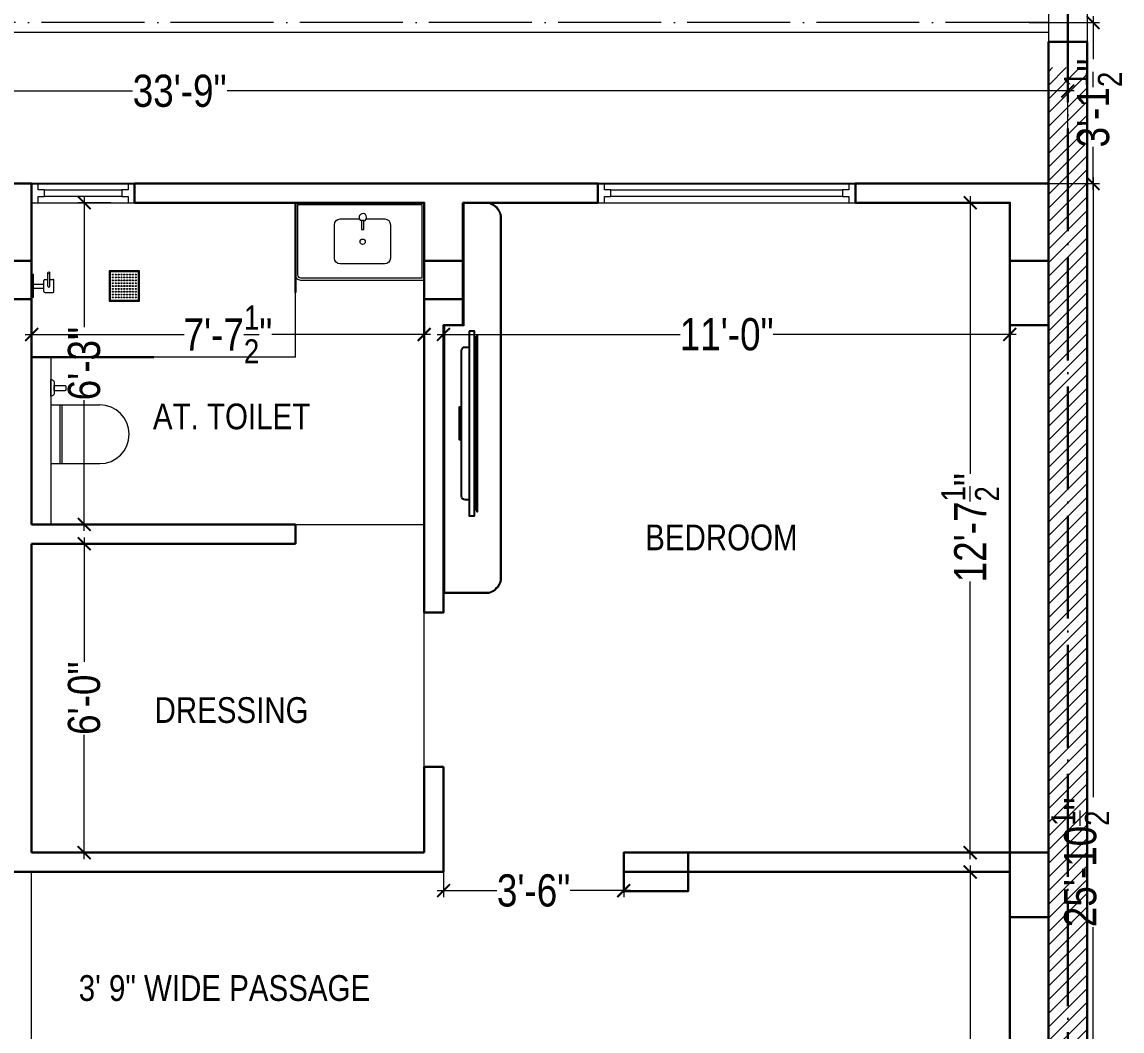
# Model space of a CAD drawing. Header units: millimetres. Extents: x 56222 to 152663, y -171621 to -121287.
# Drawn here: x 149203.7 to 149460.1, y -170275.2 to -170039.9 of the extents above; entities that cross this region are included whole.
import ezdxf

# ---------------------------------------------------------------- set-up
doc = ezdxf.new("R2010")
doc.units = ezdxf.units.MM
doc.header["$MEASUREMENT"] = 0
doc.header["$PDMODE"] = 35
doc.linetypes.add('ACAD_ISO04W100', pattern=[30, 24, -3, 0, -3])
doc.layers.get('Defpoints').update_dxf_attribs({"color": 220})
for name, color, linetype, lineweight in [('COLUMN', 1, 'Continuous', 30), ('Farniture', 59, 'Continuous', 25), ('FIRST FLOOR', 7, 'Continuous', 9), ('FIRST FLOOR ( DIM )', 250, 'Continuous', 9), ('FIRST FLOOR ( DW_RAIL )', 7, 'Continuous', 9), ('FIRST FLOOR ( TEXT )', 7, 'Continuous', 9), ('FIRST FLOOR_( PLine )_', 251, 'Continuous', 30), ('FURNITURE', 59, 'Continuous', 9), ('GROUND FLOOR', 7, 'Continuous', 9), ('GROUND FLOOR  ( HATCH )', 251, 'Continuous', 9), ('X_PLOT', 1, 'Continuous', 9)]:
    doc.layers.add(name, color=color, linetype=linetype, lineweight=lineweight)
doc.layers.add('XX~SLAB ( PLINE )', color=251, linetype='Continuous', plot=False)
doc.styles.add('Cn_BT_7½', font='swissc.ttf', dxfattribs={"height": 7.5})
doc.styles.add('KATHA', font='swissc.ttf')
doc.dimstyles.new('Cn_BT_7½', dxfattribs={"dimtxt": 9, "dimasz": 3, "dimexe": 1.5, "dimexo": 0, "dimgap": 0.09, "dimtad": 0, "dimdec": 3, "dimzin": 3, "dimdsep": 46, "dimlunit": 4, "dimtxsty": 'Cn_BT_7½', "dimblk": 'ARCHTICK', "dimcen": 0.09, "dimdle": 1.5, "dimclrd": 251, "dimclre": 251, "dimclrt": 14, "dimadec": 0, "dimazin": 0, "dimtfac": 0.75, "dimtdec": 3, "dimtofl": 0, "dimtmove": 0, "dimatfit": 3, "dimfxl": 0, "dimtolj": 1, "dimtzin": 0, "dimlwd": 15, "dimlwe": 15, "dimarcsym": 0})

# ---------------------------------------------------------------- blocks, each defined once
blk = doc.blocks.new('_ArchTick')
at = {"color": 0, "linetype": 'ByBlock', "const_width": 0.15}
blk.add_lwpolyline([(-0.5, -0.5), (0.5, 0.5)], dxfattribs=at)
blk = doc.blocks.new('*D9')
at = {"layer": 'Defpoints', "color": 0, "transparency": 16777216}
for p in [(149438.43, -170040.08), (149442.93, -170077.58), (149453.32, -170077.58)]:
    blk.add_point(p, dxfattribs=at)
at = {"layer": 'FIRST FLOOR ( DIM )', "color": 251, "lineweight": 15, "transparency": 16777216}
for p, q in [((149453.32, -170038.58), (149453.32, -170048.61)), ((149438.43, -170040.08), (149454.82, -170040.08)), ((149453.32, -170079.08), (149453.32, -170069.06)), ((149442.93, -170077.58), (149454.82, -170077.58))]:
    blk.add_line(p, q, dxfattribs=at)
at = {"layer": 'FIRST FLOOR ( DIM )', "color": 251, "lineweight": 15, "transparency": 16777216, "xscale": 3, "yscale": 3, "zscale": 3}
for p, rotation in [((149453.32, -170040.08), 90), ((149453.32, -170077.58), 270)]:
    blk.add_blockref('_ArchTick', p, dxfattribs=dict(at, rotation=rotation))
at = {"layer": 'FIRST FLOOR ( DIM )', "color": 14, "transparency": 16777216, "insert": (149453.32, -170058.83), "char_height": 7.5, "attachment_point": 5, "rotation": 90, "style": 'Cn_BT_7½'}
blk.add_mtext('\\A1;3\'-1{\\H0.750000x;\\S1/2;}"', dxfattribs=at)
blk = doc.blocks.new('*D10')
at = {"layer": 'Defpoints', "color": 0, "transparency": 16777216}
for p in [(149442.93, -170077.58), (149438.43, -170388.08), (149453.32, -170388.08)]:
    blk.add_point(p, dxfattribs=at)
at = {"layer": 'FIRST FLOOR ( DIM )', "color": 251, "lineweight": 15, "transparency": 16777216}
for p, q in [((149442.93, -170077.58), (149454.82, -170077.58)), ((149453.32, -170076.08), (149453.32, -170220.68)), ((149453.32, -170389.58), (149453.32, -170250.99)), ((149438.43, -170388.08), (149454.82, -170388.08))]:
    blk.add_line(p, q, dxfattribs=at)
at = {"layer": 'FIRST FLOOR ( DIM )', "color": 251, "lineweight": 15, "transparency": 16777216, "xscale": 3, "yscale": 3, "zscale": 3}
for p, rotation in [((149453.32, -170077.58), 90), ((149453.32, -170388.08), 270)]:
    blk.add_blockref('_ArchTick', p, dxfattribs=dict(at, rotation=rotation))
at = {"layer": 'FIRST FLOOR ( DIM )', "color": 14, "transparency": 16777216, "insert": (149450.32, -170235.83), "char_height": 7.5, "attachment_point": 5, "rotation": 90, "style": 'Cn_BT_7½'}
blk.add_mtext('\\A1;25\'-10{\\H0.750000x;\\S1/2;}"', dxfattribs=at)
blk = doc.blocks.new('*D11')
at = {"layer": 'Defpoints', "color": 0, "transparency": 16777216}
for p in [(149433.93, -170238.08), (149424.69, -170365.58), (149433.93, -170365.58)]:
    blk.add_point(p, dxfattribs=at)
at = {"layer": 'FIRST FLOOR ( DIM )', "color": 251, "lineweight": 15, "transparency": 16777216}
for p, q in [((149424.69, -170236.58), (149424.69, -170289.3)), ((149433.93, -170238.08), (149423.19, -170238.08)), ((149424.69, -170367.08), (149424.69, -170314.37)), ((149433.93, -170365.58), (149423.19, -170365.58))]:
    blk.add_line(p, q, dxfattribs=at)
at = {"layer": 'FIRST FLOOR ( DIM )', "color": 251, "lineweight": 15, "transparency": 16777216, "xscale": 3, "yscale": 3, "zscale": 3}
for p, rotation in [((149424.69, -170238.08), 90), ((149424.69, -170365.58), 270)]:
    blk.add_blockref('_ArchTick', p, dxfattribs=dict(at, rotation=rotation))
at = {"layer": 'FIRST FLOOR ( DIM )', "color": 14, "transparency": 16777216, "insert": (149424.69, -170301.83), "char_height": 7.5, "attachment_point": 5, "rotation": 90, "style": 'Cn_BT_7½'}
blk.add_mtext('\\A1;10\'-7{\\H0.750000x;\\S1/2;}"', dxfattribs=at)
blk = doc.blocks.new('*D12')
at = {"layer": 'Defpoints', "color": 0, "transparency": 16777216}
for p in [(149433.93, -170082.08), (149424.69, -170233.58), (149433.93, -170233.58)]:
    blk.add_point(p, dxfattribs=at)
at = {"layer": 'FIRST FLOOR ( DIM )', "color": 251, "lineweight": 15, "transparency": 16777216}
for p, q in [((149433.93, -170082.08), (149423.19, -170082.08)), ((149424.69, -170080.58), (149424.69, -170145.3)), ((149424.69, -170235.08), (149424.69, -170170.37)), ((149433.93, -170233.58), (149423.19, -170233.58))]:
    blk.add_line(p, q, dxfattribs=at)
at = {"layer": 'FIRST FLOOR ( DIM )', "color": 251, "lineweight": 15, "transparency": 16777216, "xscale": 3, "yscale": 3, "zscale": 3}
for p, rotation in [((149424.69, -170082.08), 90), ((149424.69, -170233.58), 270)]:
    blk.add_blockref('_ArchTick', p, dxfattribs=dict(at, rotation=rotation))
at = {"layer": 'FIRST FLOOR ( DIM )', "color": 14, "transparency": 16777216, "insert": (149424.69, -170157.83), "char_height": 7.5, "attachment_point": 5, "rotation": 90, "style": 'Cn_BT_7½'}
blk.add_mtext('\\A1;12\'-7{\\H0.750000x;\\S1/2;}"', dxfattribs=at)
blk = doc.blocks.new('*D13')
at = {"layer": 'Defpoints', "color": 0, "transparency": 16777216}
for p in [(149301.93, -170110.58), (149433.93, -170110.58), (149433.93, -170112.78)]:
    blk.add_point(p, dxfattribs=at)
at = {"layer": 'FIRST FLOOR ( DIM )', "color": 251, "lineweight": 15, "transparency": 16777216}
for p, q in [((149301.93, -170110.58), (149301.93, -170114.28)), ((149433.93, -170110.58), (149433.93, -170114.28)), ((149300.43, -170112.78), (149357.07, -170112.78)), ((149435.43, -170112.78), (149378.79, -170112.78))]:
    blk.add_line(p, q, dxfattribs=at)
at = {"layer": 'FIRST FLOOR ( DIM )', "color": 251, "lineweight": 15, "transparency": 16777216, "xscale": 3, "yscale": 3, "zscale": 3, "rotation": 180}
blk.add_blockref('_ArchTick', (149301.93, -170112.78), dxfattribs=at)
at = {"layer": 'FIRST FLOOR ( DIM )', "color": 251, "lineweight": 15, "transparency": 16777216, "xscale": 3, "yscale": 3, "zscale": 3}
blk.add_blockref('_ArchTick', (149433.93, -170112.78), dxfattribs=at)
at = {"layer": 'FIRST FLOOR ( DIM )', "color": 14, "transparency": 16777216, "insert": (149367.93, -170112.78), "char_height": 7.5, "attachment_point": 5, "style": 'Cn_BT_7½'}
blk.add_mtext('\\A1;11\'-0"', dxfattribs=at)
blk = doc.blocks.new('*D14')
at = {"layer": 'Defpoints', "color": 0, "transparency": 16777216}
for p in [(149205.93, -170110.58), (149297.43, -170110.58), (149205.93, -170112.78)]:
    blk.add_point(p, dxfattribs=at)
at = {"layer": 'FIRST FLOOR ( DIM )', "color": 251, "lineweight": 15, "transparency": 16777216}
for p, q in [((149205.93, -170110.58), (149205.93, -170114.28)), ((149297.43, -170110.58), (149297.43, -170114.28)), ((149204.43, -170112.78), (149241.48, -170112.78)), ((149298.93, -170112.78), (149261.88, -170112.78))]:
    blk.add_line(p, q, dxfattribs=at)
at = {"layer": 'FIRST FLOOR ( DIM )', "color": 251, "lineweight": 15, "transparency": 16777216, "xscale": 3, "yscale": 3, "zscale": 3, "rotation": 180}
blk.add_blockref('_ArchTick', (149205.93, -170112.78), dxfattribs=at)
at = {"layer": 'FIRST FLOOR ( DIM )', "color": 251, "lineweight": 15, "transparency": 16777216, "xscale": 3, "yscale": 3, "zscale": 3}
blk.add_blockref('_ArchTick', (149297.43, -170112.78), dxfattribs=at)
at = {"layer": 'FIRST FLOOR ( DIM )', "color": 14, "transparency": 16777216, "insert": (149251.68, -170112.78), "char_height": 7.5, "attachment_point": 5, "style": 'Cn_BT_7½'}
blk.add_mtext('\\A1;7\'-7{\\H0.750000x;\\S1/2;}"', dxfattribs=at)
blk = doc.blocks.new('*D15')
at = {"layer": 'Defpoints', "color": 0, "transparency": 16777216}
for p in [(149042.43, -170056.02), (149042.43, -170077.58), (149447.43, -170077.58)]:
    blk.add_point(p, dxfattribs=at)
at = {"layer": 'FIRST FLOOR ( DIM )', "color": 251, "lineweight": 15, "transparency": 16777216}
for p, q in [((149042.43, -170077.58), (149042.43, -170054.52)), ((149447.43, -170077.58), (149447.43, -170054.52)), ((149040.93, -170056.02), (149229.4, -170056.02)), ((149448.93, -170056.02), (149251.47, -170056.02))]:
    blk.add_line(p, q, dxfattribs=at)
at = {"layer": 'FIRST FLOOR ( DIM )', "color": 251, "lineweight": 15, "transparency": 16777216, "xscale": 3, "yscale": 3, "zscale": 3, "rotation": 180}
blk.add_blockref('_ArchTick', (149042.43, -170056.02), dxfattribs=at)
at = {"layer": 'FIRST FLOOR ( DIM )', "color": 251, "lineweight": 15, "transparency": 16777216, "xscale": 3, "yscale": 3, "zscale": 3}
blk.add_blockref('_ArchTick', (149447.43, -170056.02), dxfattribs=at)
at = {"layer": 'FIRST FLOOR ( DIM )', "color": 14, "transparency": 16777216, "insert": (149240.43, -170056.02), "char_height": 7.5, "attachment_point": 5, "style": 'Cn_BT_7½'}
blk.add_mtext('\\A1;33\'-9"', dxfattribs=at)
blk = doc.blocks.new('*D26')
at = {"layer": 'Defpoints', "color": 0, "transparency": 16777216}
for p in [(149205.93, -170238.08), (149194.64, -170280.08), (149205.93, -170280.08)]:
    blk.add_point(p, dxfattribs=at)
at = {"layer": 'FIRST FLOOR ( DIM )', "color": 251, "lineweight": 15, "transparency": 16777216}
for p, q in [((149194.64, -170236.58), (149194.64, -170250.53)), ((149205.93, -170238.08), (149193.14, -170238.08)), ((149194.64, -170281.58), (149194.64, -170267.64)), ((149205.93, -170280.08), (149193.14, -170280.08))]:
    blk.add_line(p, q, dxfattribs=at)
at = {"layer": 'FIRST FLOOR ( DIM )', "color": 251, "lineweight": 15, "transparency": 16777216, "xscale": 3, "yscale": 3, "zscale": 3}
for p, rotation in [((149194.64, -170238.08), 90), ((149194.64, -170280.08), 270)]:
    blk.add_blockref('_ArchTick', p, dxfattribs=dict(at, rotation=rotation))
at = {"layer": 'FIRST FLOOR ( DIM )', "color": 14, "transparency": 16777216, "insert": (149194.64, -170259.08), "char_height": 7.5, "attachment_point": 5, "rotation": 90, "style": 'Cn_BT_7½'}
blk.add_mtext('\\A1;3\'-6"', dxfattribs=at)
blk = doc.blocks.new('*D28')
at = {"layer": 'Defpoints', "color": 0, "transparency": 16777216}
for p in [(149205.93, -170161.58), (149205.93, -170233.58), (149218.18, -170233.58)]:
    blk.add_point(p, dxfattribs=at)
at = {"layer": 'FIRST FLOOR ( DIM )', "color": 251, "lineweight": 15, "transparency": 16777216}
for p, q in [((149205.93, -170161.58), (149219.68, -170161.58)), ((149218.18, -170160.08), (149218.18, -170189.07)), ((149218.18, -170235.08), (149218.18, -170206.1)), ((149205.93, -170233.58), (149219.68, -170233.58))]:
    blk.add_line(p, q, dxfattribs=at)
at = {"layer": 'FIRST FLOOR ( DIM )', "color": 251, "lineweight": 15, "transparency": 16777216, "xscale": 3, "yscale": 3, "zscale": 3}
for p, rotation in [((149218.18, -170161.58), 90), ((149218.18, -170233.58), 270)]:
    blk.add_blockref('_ArchTick', p, dxfattribs=dict(at, rotation=rotation))
at = {"layer": 'FIRST FLOOR ( DIM )', "color": 14, "transparency": 16777216, "insert": (149218.18, -170197.58), "char_height": 7.5, "attachment_point": 5, "rotation": 90, "style": 'Cn_BT_7½'}
blk.add_mtext('\\A1;6\'-0"', dxfattribs=at)
blk = doc.blocks.new('*D48')
at = {"layer": 'Defpoints', "color": 0, "transparency": 16777216}
for p in [(149301.93, -170238.08), (149343.93, -170238.08), (149343.93, -170242.43)]:
    blk.add_point(p, dxfattribs=at)
at = {"layer": 'FIRST FLOOR ( DIM )', "color": 251, "lineweight": 15, "transparency": 16777216}
for p, q in [((149301.93, -170238.08), (149301.93, -170243.93)), ((149343.93, -170238.08), (149343.93, -170243.93)), ((149300.43, -170242.43), (149314.38, -170242.43)), ((149345.43, -170242.43), (149331.48, -170242.43))]:
    blk.add_line(p, q, dxfattribs=at)
at = {"layer": 'FIRST FLOOR ( DIM )', "color": 251, "lineweight": 15, "transparency": 16777216, "xscale": 3, "yscale": 3, "zscale": 3, "rotation": 180}
blk.add_blockref('_ArchTick', (149301.93, -170242.43), dxfattribs=at)
at = {"layer": 'FIRST FLOOR ( DIM )', "color": 251, "lineweight": 15, "transparency": 16777216, "xscale": 3, "yscale": 3, "zscale": 3}
blk.add_blockref('_ArchTick', (149343.93, -170242.43), dxfattribs=at)
at = {"layer": 'FIRST FLOOR ( DIM )', "color": 14, "transparency": 16777216, "insert": (149322.93, -170242.43), "char_height": 7.5, "attachment_point": 5, "style": 'Cn_BT_7½'}
blk.add_mtext('\\A1;3\'-6"', dxfattribs=at)
blk = doc.blocks.new('A$C744D1EC1')
at = {"layer": 'FURNITURE'}
for p, q in [((-2.26, -0.39), (-2.26, 0)), ((-2.26, -0.39), (-2.26, 0)), ((0, -0.39), (0, 0)), ((0, -0.39), (0, 0)), ((2.26, -0.39), (2.26, 0)), ((2.26, -0.39), (2.26, 0)), ((-2.26, -0.39), (2.26, -0.39)), ((-2.26, -0.39), (2.26, -0.39)), ((-0.39, -0.39), (-0.39, -2.36)), ((0.39, -0.39), (0.39, -2.36)), ((-1.26, -2.56), (-1.26, -4.14)), ((-1.06, -2.36), (1.06, -2.36)), ((0, -3.15), (2.56, -3.15)), ((0, -3.55), (2.56, -3.55)), ((1.26, -2.56), (1.26, -3.15)), ((1.26, -3.55), (1.26, -4.14)), ((-1.06, -4.33), (1.06, -4.33))]:
    blk.add_line(p, q, dxfattribs=at)
for points in [[(-2.96, -15.14), (-2.96, -20.86, 0.414214), (-2.86, -20.96), (2.86, -20.96, 0.414214), (2.96, -20.86), (2.96, -15.14, 0.414214), (2.86, -15.04), (-2.86, -15.04, 0.414214)], [(-2.76, -15.34), (-2.76, -20.66, 0.414214), (-2.66, -20.76), (2.66, -20.76, 0.414214), (2.76, -20.66), (2.76, -15.34, 0.414214), (2.66, -15.24), (-2.66, -15.24, 0.414214)]]:
    blk.add_lwpolyline(points, format="xyb", close=True, dxfattribs=at)
for centre, radius in [((2.56, -3.35), 0.197), ((-2.21, -15.79), 0.0985), ((-2.21, -16.34), 0.0985), ((-2.21, -16.9), 0.0985), ((-1.66, -15.79), 0.0985), ((-1.66, -16.34), 0.0985), ((-1.66, -16.9), 0.0985), ((-1.1, -15.79), 0.0985), ((-1.1, -16.34), 0.0985), ((-1.1, -16.9), 0.0985), ((-0.55, -15.79), 0.0985), ((-0.55, -16.34), 0.0985), ((-0.55, -16.9), 0.0985), ((0, -15.79), 0.0985), ((0, -16.34), 0.0985), ((0, -16.9), 0.0985), ((0.55, -15.79), 0.0985), ((0.55, -16.34), 0.0985), ((0.55, -16.9), 0.0985), ((1.1, -15.79), 0.0985), ((1.1, -16.34), 0.0985), ((1.1, -16.9), 0.0985), ((1.66, -15.79), 0.0985), ((1.66, -16.34), 0.0985), ((1.66, -16.9), 0.0985), ((2.21, -15.79), 0.0985), ((2.21, -16.34), 0.0985), ((2.21, -16.9), 0.0985), ((-2.21, -17.45), 0.0985), ((-2.21, -18), 0.0985), ((-2.21, -18.55), 0.0985), ((-2.21, -19.1), 0.0985), ((-1.66, -17.45), 0.0985), ((-1.66, -18), 0.0985), ((-1.66, -18.55), 0.0985), ((-1.66, -19.1), 0.0985), ((-1.1, -17.45), 0.0985), ((-1.1, -18), 0.0985), ((-1.1, -18.55), 0.0985), ((-1.1, -19.1), 0.0985), ((-0.55, -17.45), 0.0985), ((-0.55, -18), 0.0985), ((-0.55, -18.55), 0.0985), ((-0.55, -19.1), 0.0985), ((0, -17.45), 0.0985), ((0, -18), 0.0985), ((0, -18.55), 0.0985), ((0, -19.1), 0.0985), ((0.55, -17.45), 0.0985), ((0.55, -18), 0.0985), ((0.55, -18.55), 0.0985), ((0.55, -19.1), 0.0985), ((1.1, -17.45), 0.0985), ((1.1, -18), 0.0985), ((1.1, -18.55), 0.0985), ((1.1, -19.1), 0.0985), ((1.66, -17.45), 0.0985), ((1.66, -18), 0.0985), ((1.66, -18.55), 0.0985), ((1.66, -19.1), 0.0985), ((2.21, -17.45), 0.0985), ((2.21, -18), 0.0985), ((2.21, -18.55), 0.0985), ((2.21, -19.1), 0.0985), ((-2.21, -19.66), 0.0985), ((-2.21, -20.21), 0.0985), ((-1.66, -19.66), 0.0985), ((-1.66, -20.21), 0.0985), ((-1.1, -19.66), 0.0985), ((-1.1, -20.21), 0.0985), ((-0.55, -19.66), 0.0985), ((-0.55, -20.21), 0.0985), ((0, -19.66), 0.0985), ((0, -20.21), 0.0985), ((0.55, -19.66), 0.0985), ((0.55, -20.21), 0.0985), ((1.1, -19.66), 0.0985), ((1.1, -20.21), 0.0985), ((1.66, -19.66), 0.0985), ((1.66, -20.21), 0.0985), ((2.21, -19.66), 0.0985), ((2.21, -20.21), 0.0985)]:
    blk.add_circle(centre, radius, dxfattribs=at)
for centre, start, end in [((-1.06, -2.56), 90, 180), ((-1.06, -4.14), 180, 270), ((0, -3.35), 90, 270), ((1.06, -2.56), 0, 90), ((1.06, -4.14), 270, 0)]:
    blk.add_arc(centre, 0.197, start, end, dxfattribs=at)
blk = doc.blocks.new('dfg')
at = {"layer": 'FURNITURE'}
for p, q in [((295086.03, -103322.89), (295099.32, -103322.89)), ((295086.03, -103322.89), (295086.03, -103338.95)), ((295088.5, -103338.95), (295088.5, -103322.89)), ((295089.07, -103338.95), (295089.07, -103322.89)), ((295086.03, -103338.95), (295099.32, -103338.95))]:
    blk.add_line(p, q, dxfattribs=at)
for points in [[(295086.89, -103316.98), (295086.89, -103319.57, -0.455818), (295086.08, -103320.57), (295086.03, -103320.57), (295086.03, -103315.98), (295086.08, -103315.98, -0.455818)], [(295090.07, -103317.91), (295090.07, -103318.8, -0.414214), (295089.82, -103319.05), (295086.89, -103319.05), (295086.89, -103317.66), (295089.82, -103317.66, -0.414214)]]:
    blk.add_lwpolyline(points, format="xyb", close=True, dxfattribs=at)
blk.add_arc((295099.32, -103330.92), 8.03, 270, 90, dxfattribs=at)
blk = doc.blocks.new('*D54')
at = {"layer": 'Defpoints', "color": 0, "transparency": 16777216}
for p in [(149218.18, -170082.08), (149224.39, -170082.08), (149224.39, -170157.08)]:
    blk.add_point(p, dxfattribs=at)
at = {"layer": 'GROUND FLOOR', "color": 251, "lineweight": 15, "transparency": 16777216}
for p, q in [((149224.39, -170082.08), (149216.68, -170082.08)), ((149218.18, -170080.58), (149218.18, -170111.07)), ((149218.18, -170158.58), (149218.18, -170128.1)), ((149224.39, -170157.08), (149216.68, -170157.08))]:
    blk.add_line(p, q, dxfattribs=at)
at = {"layer": 'GROUND FLOOR', "color": 251, "lineweight": 15, "transparency": 16777216, "xscale": 3, "yscale": 3, "zscale": 3}
for p, rotation in [((149218.18, -170082.08), 90), ((149218.18, -170157.08), 270)]:
    blk.add_blockref('_ArchTick', p, dxfattribs=dict(at, rotation=rotation))
at = {"layer": 'GROUND FLOOR', "color": 14, "transparency": 16777216, "insert": (149218.18, -170119.58), "char_height": 7.5, "attachment_point": 5, "rotation": 90, "style": 'Cn_BT_7½'}
blk.add_mtext('\\A1;6\'-3"', dxfattribs=at)
blk = doc.blocks.new('tv')
at = {"layer": 'Farniture'}
for points in [[(47049.68, -94850.89), (47017.64, -94850.89), (47017.64, -94849.96), (47049.68, -94849.96)], [(47048.97, -94849.55), (47018.36, -94849.55), (47018.36, -94849.43), (47048.97, -94849.43)], [(47048.62, -94849.96), (47018.71, -94849.96), (47018.71, -94849.55), (47048.62, -94849.55)], [(47030.87, -94852.22), (47036.46, -94852.22), (47036.46, -94852.63), (47030.87, -94852.63)]]:
    blk.add_lwpolyline(points, close=True, dxfattribs=at)
blk.add_lwpolyline([(47046.93, -94850.89), (47020.39, -94850.89), (47020.39, -94851.6, 0.414214), (47021.02, -94852.22), (47046.31, -94852.22, 0.414214), (47046.93, -94851.6)], format="xyb", close=True, dxfattribs=at)

msp = doc.modelspace()

# ---------------------------------------------------------------- hatches: boundary and pattern name
at = {"layer": 'GROUND FLOOR  ( HATCH )'}
h = msp.add_hatch(dxfattribs=at)
h.set_pattern_fill('ANSI31', color=6, scale=18, style=0)
h.set_pattern_definition([(45, (32911.247, -7774.9088), (-1.590990258, 1.590990258), [])])
h.paths.add_polyline_path([(149451.9329, -170050.5832), (149442.9329, -170050.5832), (149442.9329, -170394.0832), (149451.9329, -170394.0832)])

# ---------------------------------------------------------------- linework, layer by layer
at = {"layer": 'COLUMN'}
for points in [[(149196.9329, -170095.5832), (149205.9329, -170095.5832), (149205.9329, -170104.5832), (149196.9329, -170104.5832)], [(149297.4329, -170095.5832), (149306.4329, -170095.5832), (149306.4329, -170104.5832), (149297.4329, -170104.5832)], [(149433.9329, -170095.5832), (149442.9329, -170095.5832), (149442.9329, -170110.5832), (149433.9329, -170110.5832)], [(149358.9329, -170233.5832), (149358.9329, -170242.5832), (149343.9329, -170242.5832), (149343.9329, -170233.5832)], [(149433.9329, -170233.5832), (149442.9329, -170233.5832), (149442.9329, -170248.5832), (149433.9329, -170248.5832)]]:
    msp.add_lwpolyline(points, close=True, dxfattribs=at)
at = {"layer": 'FIRST FLOOR'}
for p, q in [((149042.4329, -170077.5832), (149442.9329, -170077.5832)), ((149205.9329, -170157.0832), (149205.9329, -170077.5832)), ((149229.9329, -170082.0832), (149229.9329, -170077.5832)), ((149337.9329, -170082.0832), (149337.9329, -170077.5832)), ((149397.9329, -170082.0832), (149397.9329, -170077.5832)), ((149442.9329, -170077.5832), (149442.9329, -170388.0832)), ((149205.9329, -170082.0832), (149297.4329, -170082.0832)), ((149297.4329, -170233.5832), (149297.4329, -170082.0832)), ((149306.4329, -170082.0832), (149433.9329, -170082.0832)), ((149306.4329, -170110.5832), (149306.4329, -170082.0832)), ((149433.9329, -170082.0832), (149433.9329, -170233.5832)), ((149301.9329, -170177.5832), (149301.9329, -170110.5832)), ((149205.9329, -170157.0832), (149297.4329, -170157.0832)), ((149267.4329, -170161.5832), (149267.4329, -170157.0832)), ((149205.9329, -170161.5832), (149267.4329, -170161.5832)), ((149205.9329, -170161.5832), (149205.9329, -170233.5832)), ((149297.4329, -170177.5832), (149301.9329, -170177.5832)), ((149297.4329, -170213.5832), (149301.9329, -170213.5832)), ((149301.9329, -170238.0832), (149301.9329, -170213.5832)), ((149205.9329, -170233.5832), (149297.4329, -170233.5832)), ((149343.9329, -170233.5832), (149343.9329, -170238.0832)), ((149343.9329, -170233.5832), (149433.9329, -170233.5832)), ((149201.4329, -170238.0832), (149301.9329, -170238.0832)), ((149205.9329, -170388.0832), (149205.9329, -170238.0832)), ((149343.9329, -170238.0832), (149433.9329, -170238.0832)), ((149433.9329, -170238.0832), (149433.9329, -170365.5832))]:
    msp.add_line(p, q, dxfattribs=at)
at = {"layer": 'FIRST FLOOR ( DW_RAIL )'}
for points in [[(149229.9329, -170077.5832), (149228.4329, -170077.5832), (149228.4329, -170079.0832), (149226.9329, -170079.0832), (149226.9329, -170080.5832), (149208.9329, -170080.5832), (149208.9329, -170079.0832), (149207.4329, -170079.0832), (149207.4329, -170077.5832), (149205.9329, -170077.5832), (149205.9329, -170082.0832), (149207.4329, -170082.0832), (149207.4329, -170080.5832), (149208.9329, -170080.5832), (149208.9329, -170079.0832), (149226.9329, -170079.0832), (149226.9329, -170080.5832), (149228.4329, -170080.5832), (149228.4329, -170082.0832), (149229.9329, -170082.0832), (149229.9329, -170077.5832), (149205.9329, -170077.5832), (149205.9329, -170082.0832), (149229.9329, -170082.0832)], [(149397.9329, -170077.5832), (149396.4329, -170077.5832), (149396.4329, -170079.0832), (149394.9329, -170079.0832), (149394.9329, -170080.5832), (149340.9329, -170080.5832), (149340.9329, -170079.0832), (149339.4329, -170079.0832), (149339.4329, -170077.5832), (149337.9329, -170077.5832), (149337.9329, -170082.0832), (149339.4329, -170082.0832), (149339.4329, -170080.5832), (149340.9329, -170080.5832), (149340.9329, -170079.0832), (149394.9329, -170079.0832), (149394.9329, -170080.5832), (149396.4329, -170080.5832), (149396.4329, -170082.0832), (149397.9329, -170082.0832), (149397.9329, -170077.5832), (149337.9329, -170077.5832), (149337.9329, -170082.0832), (149397.9329, -170082.0832)]]:
    msp.add_lwpolyline(points, close=True, dxfattribs=at)
at = {"layer": 'FIRST FLOOR_( PLine )_'}
for p, q in [((149205.9329, -170077.5832), (149042.4329, -170077.5832)), ((149205.9329, -170157.0832), (149205.9329, -170077.5832)), ((149267.4329, -170157.0832), (149205.9329, -170157.0832)), ((149267.4329, -170161.5832), (149267.4329, -170157.0832)), ((149205.9329, -170233.5832), (149205.9329, -170161.5832)), ((149205.9329, -170161.5832), (149267.4329, -170161.5832)), ((149301.9329, -170213.5832), (149297.4329, -170213.5832)), ((149297.4329, -170213.5832), (149297.4329, -170233.5832)), ((149301.9329, -170238.0832), (149301.9329, -170213.5832)), ((149297.4329, -170233.5832), (149205.9329, -170233.5832)), ((149201.4329, -170238.0832), (149301.9329, -170238.0832))]:
    msp.add_line(p, q, dxfattribs=at)
for points in [[(149306.4329, -170082.0832), (149337.9329, -170082.0832), (149337.9329, -170077.5832), (149229.9329, -170077.5832), (149229.9329, -170082.0832), (149297.4329, -170082.0832), (149297.4329, -170177.5832), (149301.9329, -170177.5832), (149301.9329, -170110.5832), (149306.4329, -170110.5832)], [(149442.9329, -170077.5832), (149397.9329, -170077.5832), (149397.9329, -170082.0832), (149433.9329, -170082.0832), (149433.9329, -170233.5832), (149343.9329, -170233.5832), (149343.9329, -170238.0832), (149433.9329, -170238.0832), (149433.9329, -170365.5832), (149409.1829, -170365.5832), (149409.1829, -170370.0832), (149433.9329, -170370.0832), (149433.9329, -170388.0832), (149442.9329, -170388.0832)]]:
    msp.add_lwpolyline(points, close=True, dxfattribs=at)
at = {"layer": 'FURNITURE'}
for q in [(149267.4329, -170082.0832), (149205.9329, -170118.0832)]:
    msp.add_line((149267.4329, -170118.0832), q, dxfattribs=at)
at = {"layer": 'FURNITURE', "color": 5, "lineweight": 30, "ltscale": 10000}
for p, q in [((149267.4329, -170082.0832), (149267.4329, -170102.994)), ((149205.9329, -170118.0832), (149234.4329, -170118.0832))]:
    msp.add_line(p, q, dxfattribs=at)
at = {"layer": 'FURNITURE'}
for points in [[(149297.4329, -170082.0832), (149267.4329, -170082.0832), (149267.4329, -170098.8905, 0.42261333), (149268.6175, -170100.0889), (149297.4329, -170100.089)], [(149296.9329, -170082.5832), (149267.9329, -170082.5832), (149267.9329, -170098.8962, 0.42530735), (149268.6151, -170099.5889), (149296.9329, -170099.589)], [(149315.4329, -170085.1728, 0.28550808), (149312.6022, -170082.0832), (149306.4329, -170082.0832), (149306.4329, -170110.5832), (149301.9329, -170110.5832), (149301.9329, -170173.0844), (149312.6022, -170173.0844, 0.28548811), (149315.4329, -170169.9951)], [(149315.2897, -170085.1862, 0.28319822), (149312.5824, -170082.2264), (149306.5762, -170082.2264), (149306.5762, -170110.7264), (149302.0762, -170110.7264), (149302.0762, -170172.9411), (149312.5824, -170172.9411, 0.28317791), (149315.2896, -170169.9816)], [(149315.2332, -170085.1916, 0.28225194), (149312.5745, -170082.2829), (149306.6327, -170082.2829), (149306.6327, -170110.7829), (149302.1327, -170110.7829), (149302.1327, -170172.8846), (149312.5745, -170172.8846, 0.28223148), (149315.2331, -170169.9762)]]:
    msp.add_lwpolyline(points, format="xyb", close=True, dxfattribs=at)
msp.add_lwpolyline([(149283.9438, -170085.8573), (149288.2155, -170085.8571, -0.41421356), (149289.5478, -170087.1893), (149289.548, -170094.9888, -0.41421356), (149288.2158, -170096.321), (149277.8345, -170096.3213, -0.41421356), (149276.5023, -170094.9892), (149276.5021, -170087.1897, -0.41421356), (149277.8342, -170085.8574), (149282.3085, -170085.8573)], format="xyb", dxfattribs=at)
msp.add_lwpolyline([(149283.9438, -170085.8573), (149288.2155, -170085.8571, -0.41421356), (149289.5478, -170087.1893), (149289.548, -170094.9888, -0.41421356), (149288.2158, -170096.321), (149277.8345, -170096.3213, -0.41421356), (149276.5023, -170094.9892), (149276.5021, -170087.1897, -0.41421356), (149277.8342, -170085.8574), (149282.3085, -170085.8573)], format="xyb", dxfattribs=at)
for points in [[(149282.8133, -170086.2101), (149282.8133, -170088.3123), (149283.3497, -170088.3123), (149283.3496, -170086.21)], [(149282.8133, -170086.2101), (149282.8133, -170088.3123), (149283.3497, -170088.3123), (149283.3496, -170086.21)], [(149210.4329, -170156.9894), (149205.9329, -170156.9894), (149205.9329, -170118.0832), (149210.4329, -170118.0832)]]:
    msp.add_lwpolyline(points, close=True, dxfattribs=at)
msp.add_circle((149283.0816, -170091.1659), 0.6131, dxfattribs=at)
msp.add_circle((149283.0816, -170091.1659), 0.6131, dxfattribs=at)
msp.add_arc((149283.1261, -170085.4944), 0.8946, 284.4676, 249.530737, dxfattribs=at)
msp.add_arc((149283.1261, -170085.4944), 0.8946, 284.4676, 249.530737, dxfattribs=at)
at = {"layer": 'GROUND FLOOR'}
for p, q in [((149442.9329, -170004.5343), (149442.9329, -170525.4671)), ((149442.9329, -170004.5343), (149442.9329, -170101.5832)), ((149451.9329, -170004.5343), (149451.9329, -170525.4671)), ((148947.1829, -170042.3332), (149442.9329, -170042.3332))]:
    msp.add_line(p, q, dxfattribs=at)
at = {"layer": 'GROUND FLOOR', "color": 1, "linetype": 'ACAD_ISO04W100'}
msp.add_line((149447.4329, -170004.5343), (149447.4329, -170388.0832), dxfattribs=at)
msp.add_lwpolyline([(149442.9329, -170040.0832), (148944.9329, -170040.0832), (148944.9329, -170502.5832), (149442.9329, -170502.5832)], dxfattribs=at)
at = {"layer": 'GROUND FLOOR', "color": 6, "lineweight": 30}
msp.add_lwpolyline([(149451.9329, -170044.5832), (149442.9329, -170044.5832), (149442.9329, -170388.0832), (149451.9329, -170388.0832)], close=True, dxfattribs=at)
at = {"layer": 'X_PLOT', "linetype": 'ACAD_ISO04W100', "lineweight": 30}
msp.add_line((149447.4329, -170004.5343), (149447.4329, -170500.3332), dxfattribs=at)
at = {"layer": 'XX~SLAB ( PLINE )'}
msp.add_lwpolyline([(149037.9329, -170077.5832), (149442.9329, -170077.5832), (149442.9329, -170388.0832), (149433.9329, -170388.0832), (149414.1282, -170388.0832), (149373.7911, -170388.0832), (149348.4329, -170388.0832), (149201.4329, -170388.0832), (149201.4329, -170400.0832), (149037.9329, -170400.0832)], close=True, dxfattribs=at)

# ---------------------------------------------------------------- block references
at = {"layer": 'FURNITURE', "linetype": 'Continuous', "xscale": 1.200000000076199, "yscale": 1.200000000069849, "zscale": 1.2, "rotation": 90.0001863905708}
msp.add_blockref('A$C744D1EC1', (149205.9329, -170101.4891), dxfattribs=at)
at = {"layer": 'FURNITURE', "xscale": -1.342294704634696, "yscale": 1.342294704634696, "zscale": 1.34229470471346, "rotation": 270}
msp.add_blockref('tv', (276625.7626, -233266.5574), dxfattribs=at)
at = {"layer": 'FURNITURE', "color": 5, "xscale": 0.8549999999813735, "yscale": 0.8549999999813735, "zscale": 0.855}
msp.add_blockref('dfg', (-103088.1226, -81788.0994), dxfattribs=at)

# ---------------------------------------------------------------- texts
at = {"layer": 'FIRST FLOOR ( TEXT )', "char_height": 6, "attachment_point": 5, "style": 'KATHA'}
for s, insert in [('AT. TOILET', (149252.5289, -170131.9344)), ('BEDROOM', (149366.6953, -170160.1366)), ('DRESSING', (149252.5289, -170200.3812)), ('3\' 9" WIDE PASSAGE', (149250.8689, -170265.1821))]:
    msp.add_mtext(s, dxfattribs=dict(at, insert=insert))

# ---------------------------------------------------------------- dimensions: what is measured, and where the dimension line sits
at = {"layer": 'FIRST FLOOR ( DIM )'}
for base, p1, p2, picture, middle in [((149453.3212, -170077.5832), (149438.4329, -170040.0832), (149442.9329, -170077.5832), '*D9', (149453.3212, -170058.8332)), ((149424.6884, -170233.5832), (149433.9329, -170082.0832), (149433.9329, -170233.5832), '*D12', (149424.6884, -170157.8332)), ((149218.1773, -170233.5832), (149205.9329, -170161.5832), (149205.9329, -170233.5832), '*D28', (149218.1773, -170197.5832)), ((149194.636, -170280.0832), (149205.9329, -170238.0832), (149205.9329, -170280.0832), '*D26', (149194.636, -170259.0832)), ((149424.6884, -170365.5832), (149433.9329, -170238.0832), (149433.9329, -170365.5832), '*D11', (149424.6884, -170301.8332))]:
    dim = msp.add_linear_dim(base=base, p1=p1, p2=p2, angle=90, dimstyle='Cn_BT_7½', dxfattribs=at)
    dim.commit()
    dim.dimension.update_dxf_attribs({"geometry": picture, "text_midpoint": middle})
dim = msp.add_linear_dim(base=(149042.4329, -170056.0233), p1=(149447.4329, -170077.5832), p2=(149042.4329, -170077.5832), dimstyle='Cn_BT_7½', dxfattribs=at)
dim.commit()
dim.dimension.update_dxf_attribs({"geometry": '*D15', "text_midpoint": (149240.4329, -170056.0233), "dimtype": 160})
dim = msp.add_linear_dim(base=(149453.3212, -170388.0832), p1=(149442.9329, -170077.5832), p2=(149438.4329, -170388.0832), angle=90, dimstyle='Cn_BT_7½', override={"dimtmove": 1}, dxfattribs=at)
dim.commit()
dim.dimension.update_dxf_attribs({"geometry": '*D10', "text_midpoint": (149450.3212, -170235.8332), "dimtype": 160})
for base, p1, p2, picture, middle in [((149205.9329, -170112.784), (149297.4329, -170110.5832), (149205.9329, -170110.5832), '*D14', (149251.6829, -170112.784)), ((149433.9329, -170112.784), (149301.9329, -170110.5832), (149433.9329, -170110.5832), '*D13', (149367.9329, -170112.784)), ((149343.9329, -170242.4266), (149301.9329, -170238.0832), (149343.9329, -170238.0832), '*D48', (149322.9329, -170242.4266))]:
    dim = msp.add_linear_dim(base=base, p1=p1, p2=p2, dimstyle='Cn_BT_7½', dxfattribs=at)
    dim.commit()
    dim.dimension.update_dxf_attribs({"geometry": picture, "text_midpoint": middle})
at = {"layer": 'GROUND FLOOR'}
dim = msp.add_aligned_dim(p1=(149224.3908, -170157.0832), p2=(149224.3908, -170082.0832), distance=6.2135, dimstyle='Cn_BT_7½', dxfattribs=at)
dim.commit()
dim.dimension.update_dxf_attribs({"geometry": '*D54', "text_midpoint": (149218.1773, -170119.5832)})

doc.saveas('drawing.dxf')
